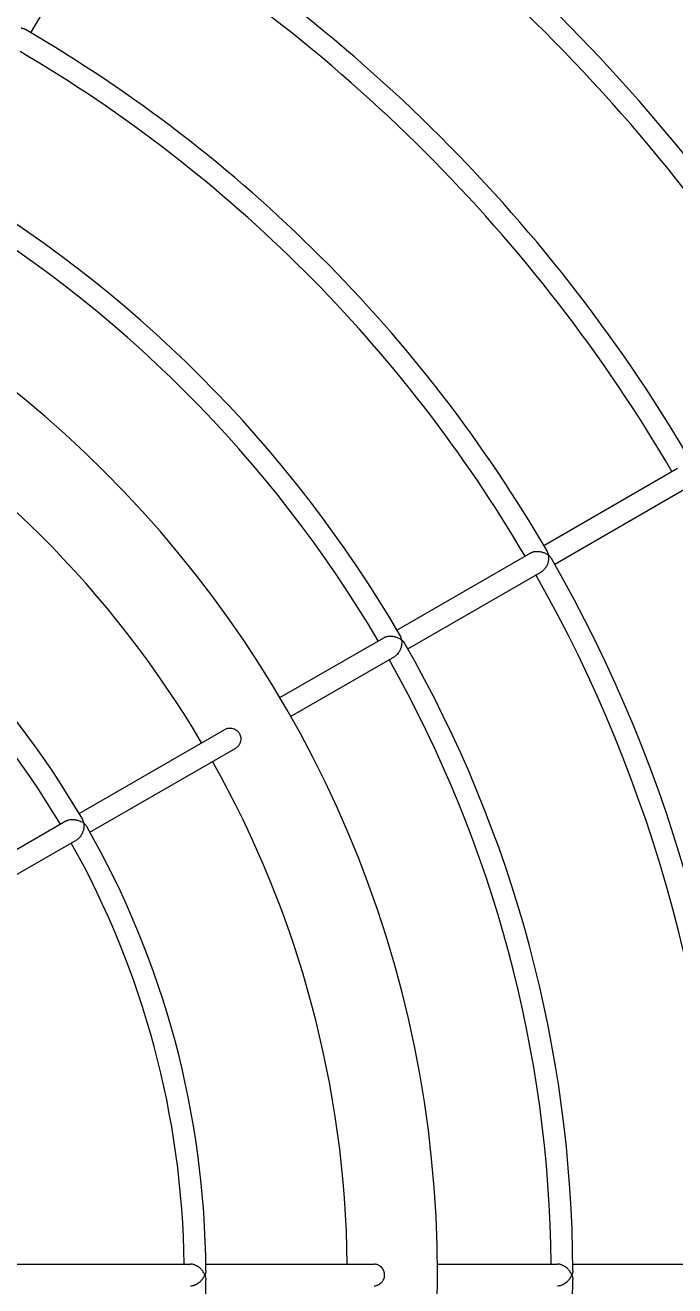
# Model space of a CAD drawing. Extents: x -3650 to 4616, y -3650 to 4857.
# Drawn here: x 602 to 1142, y -9 to 1040 of the extents above; entities that cross this region are included whole.
import ezdxf

# ---------------------------------------------------------------- set-up
doc = ezdxf.new("R2010")
doc.units = 0
doc.header["$LTSCALE"] = 5
doc.header["$PDMODE"] = 1
doc.header["$PDSIZE"] = 20
for name, color, linetype in [('PRODUCT', 3, 'CONTINUOUS'), ('REFERENCE', 9, 'CONTINUOUS'), ('REVIEW_REQUIRED', 30, 'CONTINUOUS')]:
    doc.layers.add(name, color=color, linetype=linetype)
doc.styles.add('LG1', font='arial.ttf', dxfattribs={"height": 185})
doc.styles.get("Standard").update_dxf_attribs({"font": 'SIMPLEX'})
doc.dimstyles.new('LG_DIM', dxfattribs={"dimtxt": 2.5, "dimasz": 2.5, "dimexe": 1.25, "dimexo": 0.625, "dimtad": 1, "dimlunit": 6, "dimtxsty": 'Standard', "dimcen": 2.5, "dimazin": 3, "dimtfac": 1, "dimtmove": 0, "dimatfit": 3, "dimarcsym": 0})

# ---------------------------------------------------------------- blocks, each defined once
blk = doc.blocks.new('*D2')
at = {"layer": 'REFERENCE', "color": 0, "ltscale": 40, "transparency": 16777216}
for p in [(0, 3650), (0, -3650), (4335.8, -3650)]:
    blk.add_point(p, dxfattribs=at)
at = {"layer": 'REVIEW_REQUIRED', "color": 0, "lineweight": -2, "ltscale": 40, "transparency": 16777216}
for p, q in [((1, 3650), (4385.8, 3650)), ((4335.8, 3530), (4335.8, 142.1)), ((4335.8, -3530), (4335.8, -146.9)), ((1, -3650), (4385.8, -3650))]:
    blk.add_line(p, q, dxfattribs=at)
at = {"layer": 'REVIEW_REQUIRED', "color": 0, "ltscale": 40, "transparency": 16777216}
for points in [[(4315.8, 3530), (4355.8, 3530), (4335.8, 3650)], [(4315.8, -3530), (4355.8, -3530), (4335.8, -3650)]]:
    blk.add_solid(points, dxfattribs=at)
at = {"layer": 'REVIEW_REQUIRED', "color": 4, "ltscale": 40, "transparency": 16777216, "insert": (4335.8, -2.4), "char_height": 185, "attachment_point": 5, "style": 'LG1'}
blk.add_mtext('\\A1;7300', dxfattribs=at)
blk = doc.blocks.new('*D3')
at = {"layer": 'REFERENCE', "color": 0, "ltscale": 40, "transparency": 16777216}
for p in [(-1650, 2361.8), (-1650, 0), (1650, 0)]:
    blk.add_point(p, dxfattribs=at)
at = {"layer": 'REVIEW_REQUIRED', "color": 0, "lineweight": -2, "ltscale": 40, "transparency": 16777216}
for p, q in [((-1650, 1), (-1650, 2411.8)), ((1650, 1), (1650, 2411.8)), ((-1530, 2361.8), (-439.2, 2361.8)), ((1530, 2361.8), (212.5, 2361.8))]:
    blk.add_line(p, q, dxfattribs=at)
at = {"layer": 'REVIEW_REQUIRED', "color": 0, "ltscale": 40, "transparency": 16777216}
for points in [[(-1530, 2381.8), (-1530, 2341.8), (-1650, 2361.8)], [(1530, 2381.8), (1530, 2341.8), (1650, 2361.8)]]:
    blk.add_solid(points, dxfattribs=at)
at = {"layer": 'REVIEW_REQUIRED', "color": 4, "ltscale": 40, "transparency": 16777216, "insert": (-113.4, 2361.8), "char_height": 185, "attachment_point": 5, "style": 'LG1'}
blk.add_mtext('\\A1;3300', dxfattribs=at)
blk = doc.blocks.new('200230pl')
at = {"layer": 'REVIEW_REQUIRED', "color": 0, "linetype": 'Continuous', "lineweight": 0}
for p, q in [((607, 1033.4), (671.2, 1144.6)), ((1033.4, 607), (1144.6, 671.2)), ((1042.4, 591.4), (1153.6, 655.6)), ((911.3, 536.5), (1022.5, 600.7)), ((920.3, 520.9), (1031.5, 585.1)), ((813.9, 480.3), (900.4, 530.2)), ((822.9, 464.7), (909.4, 514.6)), ((647, 384), (768.2, 453.9)), ((656, 368.4), (777.2, 438.3)), ((504.9, 301.9), (636.1, 377.7)), ((513.9, 286.3), (645.1, 362.1)), ((588.2, 9), (739.7, 9)), ((752.3, 9), (892.3, 9)), ((945, 9), (1044.8, 9)), ((1057.5, 9), (1185.8, 9))]:
    blk.add_line(p, q, dxfattribs=at)
for radius, start, end in [(1650, 270, 90), (1575, 30.3274, 59.6726), (1480.5, 30.1416, 59.8584), (1462.5, 30.3526, 59.6474), (1339.5, 30.1565, 59.8435), (1321.5, 30.3902, 59.6098), (1198.5, 30.175, 59.825), (1180.5, 30.4368, 59.5632), (945, 270, 90), (1057.5, 30.1984, 59.8016), (1039.5, 30.4961, 59.5039), (870, 30.5927, 59.4073), (752.4, 30.2793, 59.7207), (734.4, 30.7022, 59.2978), (1198.5, 0.175, 29.825), (1180.5, 0.4368, 29.5632), (1057.5, 0.1984, 29.8016), (1039.5, 0.4961, 29.5039), (870, 0.5927, 29.4073), (752.4, 0.2793, 29.7207), (734.4, 0.7022, 29.2978), (752.4, 330.2793, 359.7207), (1057.5, 330.1984, 359.8016), (1198.5, 330.175, 359.825)]:
    blk.add_arc((0, 0), radius, start, end, dxfattribs=at)
for points, knots in [([(602.4, 1036.1), (602.2, 1036.2), (601.9, 1036.4), (601.3, 1036.6), (601.1, 1036.7), (600.5, 1036.9), (600.1, 1037), (599.7, 1037.1), (599.5, 1037.2), (599.3, 1037.2), (599.2, 1037.2), (599, 1037.2), (598.9, 1037.3), (598.9, 1037.3)], [0.028822403, 0.028822403, 0.028822403, 0.028822403, 0.030119606, 0.030119606, 0.031416809, 0.031416809, 0.032714012, 0.032714012, 0.033362614, 0.033362614, 0.033686915, 0.033686915, 0.034011216, 0.034011216, 0.034011216, 0.034011216]), ([(1022.5, 600.7), (1022.6, 600.8), (1022.7, 600.8), (1023, 601), (1023.3, 601.1), (1023.8, 601.3), (1024.1, 601.4), (1024.6, 601.6), (1024.9, 601.7), (1025.8, 601.9), (1026.4, 601.9), (1027.3, 602), (1027.6, 602), (1028.1, 602), (1028.4, 602), (1029.3, 601.9), (1029.8, 601.9), (1030.7, 601.7), (1030.9, 601.7), (1031.5, 601.6), (1031.7, 601.5), (1032.5, 601.3), (1033, 601.1), (1034, 600.8), (1034.4, 600.6), (1035.3, 600.1), (1035.7, 599.9), (1036.3, 599.5), (1036.5, 599.4), (1036.8, 599.2), (1036.9, 599.1), (1037.1, 599), (1037.2, 598.9), (1037.3, 598.9)], [0.01703879, 0.01703879, 0.01703879, 0.01703879, 0.01740561, 0.01740561, 0.01828113, 0.01828113, 0.01915665, 0.01915665, 0.02003218, 0.02003218, 0.02178322, 0.02178322, 0.02265875, 0.02265875, 0.02353427, 0.02353427, 0.02528532, 0.02528532, 0.02616084, 0.02616084, 0.02703636, 0.02703636, 0.02878741, 0.02878741, 0.03053845, 0.03053845, 0.0322895, 0.0322895, 0.03316502, 0.03316502, 0.03360278, 0.03360278, 0.03404055, 0.03404055, 0.03404055, 0.03404055]), ([(1037.3, 598.9), (1037.3, 598.9), (1037.2, 599), (1037.2, 599.2), (1037.2, 599.4), (1037.1, 599.7), (1037, 600.2), (1036.9, 600.5), (1036.6, 601.3), (1036.4, 601.9), (1036.1, 602.4)], [-0.000019039, -0.000019039, -0.000019039, -0.000019039, 0.000307499, 0.000307499, 0.000634037, 0.001287113, 0.001287113, 0.002593265, 0.002593265, 0.005205569, 0.005205569, 0.005205569, 0.005205569]), ([(1037.3, 598.9), (1037.3, 598.8), (1037.3, 598.7), (1037.3, 598.5), (1037.3, 598.2), (1037.4, 597.9), (1037.4, 597.3), (1037.4, 596.9), (1037.4, 596.1), (1037.3, 595.6), (1037.2, 594.8), (1037.2, 594.3), (1037.1, 593.9)], [-0.000019039, -0.000019039, -0.000019039, -0.000019039, 0.000357516, 0.000357516, 0.00073407, 0.00148718, 0.00148718, 0.002993399, 0.002993399, 0.004499619, 0.004499619, 0.006005838, 0.006005838, 0.006005838, 0.006005838]), ([(1039.8, 596.1), (1039.6, 596.3), (1039.4, 596.6), (1039.1, 597.1), (1038.9, 597.3), (1038.5, 597.8), (1038.3, 598), (1037.9, 598.3), (1037.8, 598.4), (1037.6, 598.6), (1037.5, 598.7), (1037.4, 598.8), (1037.3, 598.8), (1037.3, 598.9)], [0.028822404, 0.028822404, 0.028822404, 0.028822404, 0.030119607, 0.030119607, 0.03141681, 0.03141681, 0.032714013, 0.032714013, 0.033362615, 0.033362615, 0.033686916, 0.033686916, 0.034011216, 0.034011216, 0.034011216, 0.034011216]), ([(1037.1, 593.9), (1036.9, 593.1), (1036.7, 592.2), (1036.2, 590.9), (1036, 590.5), (1035.6, 589.7), (1035.4, 589.3), (1035, 588.7), (1034.8, 588.5), (1034.6, 588.1), (1034.4, 587.9), (1034, 587.3), (1033.7, 586.9), (1033, 586.2), (1032.6, 585.9), (1032, 585.5), (1031.7, 585.3), (1031.5, 585.1)], [0.00600584, 0.00600584, 0.00600584, 0.00600584, 0.00886365, 0.00886365, 0.01029255, 0.01029255, 0.01172145, 0.01172145, 0.01243591, 0.01243591, 0.01315036, 0.01315036, 0.01457926, 0.01457926, 0.01600817, 0.01600817, 0.01702666, 0.01702666, 0.01702666, 0.01702666]), ([(900.4, 530.2), (900.5, 530.3), (900.6, 530.3), (900.9, 530.5), (901.2, 530.6), (901.7, 530.8), (902, 530.9), (902.5, 531.1), (902.8, 531.2), (903.7, 531.4), (904.3, 531.4), (905.2, 531.5), (905.4, 531.5), (906, 531.5), (906.3, 531.5), (907.2, 531.4), (907.7, 531.4), (908.6, 531.2), (908.8, 531.2), (909.4, 531.1), (909.6, 531), (910.4, 530.8), (910.9, 530.6), (911.9, 530.3), (912.3, 530.1), (913.2, 529.6), (913.6, 529.4), (914.2, 529), (914.4, 528.9), (914.7, 528.7), (914.8, 528.6), (915, 528.5), (915.1, 528.4), (915.2, 528.4)], [0.0170406, 0.0170406, 0.0170406, 0.0170406, 0.01740726, 0.01740726, 0.01828279, 0.01828279, 0.01915833, 0.01915833, 0.02003386, 0.02003386, 0.02178493, 0.02178493, 0.02266046, 0.02266046, 0.023536, 0.023536, 0.02528707, 0.02528707, 0.0261626, 0.0261626, 0.02703814, 0.02703814, 0.0287892, 0.0287892, 0.03054027, 0.03054027, 0.03229134, 0.03229134, 0.03316688, 0.03316688, 0.03360464, 0.03360464, 0.03404241, 0.03404241, 0.03404241, 0.03404241]), ([(915.2, 528.4), (915.1, 528.4), (915.1, 528.5), (915.1, 528.7), (915.1, 528.9), (915, 529.2), (914.9, 529.7), (914.8, 530), (914.5, 530.8), (914.3, 531.4), (914, 531.9)], [-0.000019048, -0.000019048, -0.000019048, -0.000019048, 0.000307551, 0.000307551, 0.000634151, 0.001287349, 0.001287349, 0.002593746, 0.002593746, 0.005206541, 0.005206541, 0.005206541, 0.005206541]), ([(915.2, 528.4), (915.2, 528.3), (915.2, 528.2), (915.2, 528), (915.2, 527.7), (915.3, 527.4), (915.3, 526.8), (915.3, 526.4), (915.3, 525.6), (915.2, 525.1), (915.1, 524.3), (915, 523.8), (915, 523.4)], [-0.000019048, -0.000019048, -0.000019048, -0.000019048, 0.00035745, 0.00035745, 0.000733947, 0.001486943, 0.001486943, 0.002992934, 0.002992934, 0.004498924, 0.004498924, 0.006004915, 0.006004915, 0.006004915, 0.006004915]), ([(917.6, 525.6), (917.5, 525.8), (917.3, 526.1), (917, 526.6), (916.8, 526.8), (916.4, 527.3), (916.1, 527.5), (915.8, 527.8), (915.7, 527.9), (915.5, 528.1), (915.4, 528.2), (915.3, 528.3), (915.2, 528.3), (915.2, 528.4)], [0.028819339, 0.028819339, 0.028819339, 0.028819339, 0.030116787, 0.030116787, 0.031414235, 0.031414235, 0.032711684, 0.032711684, 0.033360408, 0.033360408, 0.03368477, 0.03368477, 0.034009132, 0.034009132, 0.034009132, 0.034009132]), ([(915, 523.4), (914.8, 522.6), (914.5, 521.7), (914.1, 520.4), (913.9, 520), (913.5, 519.2), (913.2, 518.8), (912.9, 518.2), (912.7, 518), (912.5, 517.6), (912.3, 517.4), (911.9, 516.8), (911.6, 516.4), (910.9, 515.7), (910.5, 515.4), (909.9, 515), (909.6, 514.8), (909.4, 514.6)], [0.00600492, 0.00600492, 0.00600492, 0.00600492, 0.00886323, 0.00886323, 0.01029238, 0.01029238, 0.01172154, 0.01172154, 0.01243612, 0.01243612, 0.0131507, 0.0131507, 0.01457985, 0.01457985, 0.01600901, 0.01600901, 0.01702683, 0.01702683, 0.01702683, 0.01702683]), ([(768.2, 453.9), (768.5, 454.1), (768.7, 454.2), (769.4, 454.5), (770, 454.7), (771.1, 454.9), (771.6, 455), (772.5, 455), (772.7, 455), (773.3, 455), (773.6, 454.9), (774.5, 454.8), (775, 454.6), (775.9, 454.3), (776.1, 454.2), (776.7, 453.9), (776.9, 453.8), (777.7, 453.3), (778.1, 453), (778.8, 452.4), (779, 452.2), (779.4, 451.7), (779.8, 451.3), (780.1, 450.8), (780.4, 450.3), (780.5, 450), (780.9, 449.2), (781.1, 448.6), (781.4, 447.5), (781.4, 446.9), (781.5, 446.3)], [0.05694244, 0.05694244, 0.05694244, 0.05694244, 0.05777819, 0.05777819, 0.0595428, 0.0595428, 0.06130741, 0.06130741, 0.06218972, 0.06218972, 0.06307202, 0.06307202, 0.06483664, 0.06483664, 0.06571894, 0.06571894, 0.06660125, 0.06660125, 0.06836586, 0.06836586, 0.06924817, 0.06924817, 0.07013048, 0.07101278, 0.07101278, 0.07189509, 0.07189509, 0.0736597, 0.0736597, 0.07542432, 0.07542432, 0.07542432, 0.07542432]), ([(781.5, 446.3), (781.5, 445.7), (781.4, 445.1), (781.3, 444.3), (781.2, 444), (781.1, 443.4), (781, 443.1), (780.8, 442.6), (780.7, 442.3), (780.5, 441.8), (780.3, 441.6), (779.9, 440.8), (779.6, 440.4), (779, 439.7), (778.8, 439.5), (778.4, 439.2), (778.2, 439), (777.7, 438.7), (777.5, 438.5), (777.2, 438.3)], [0.018940016, 0.018940016, 0.018940016, 0.018940016, 0.020705672, 0.020705672, 0.0215885, 0.0215885, 0.022471328, 0.022471328, 0.023354156, 0.023354156, 0.024236983, 0.024236983, 0.026002639, 0.026002639, 0.026885467, 0.026885467, 0.027768295, 0.027768295, 0.028708457, 0.028708457, 0.028708457, 0.028708457]), ([(636.1, 377.7), (636.2, 377.7), (636.3, 377.8), (636.7, 378), (636.9, 378.1), (637.5, 378.3), (637.7, 378.4), (638.3, 378.5), (638.6, 378.6), (639.4, 378.8), (640, 378.9), (640.9, 378.9), (641.2, 378.9), (641.8, 378.9), (642.1, 378.9), (642.9, 378.9), (643.5, 378.8), (644.3, 378.7), (644.6, 378.6), (645.1, 378.5), (645.4, 378.5), (646.2, 378.2), (646.7, 378.1), (647.6, 377.7), (648.1, 377.5), (649, 377.1), (649.4, 376.9), (650, 376.5), (650.2, 376.3), (650.5, 376.1), (650.6, 376.1), (650.7, 375.9), (650.8, 375.9), (650.9, 375.8)], [0.0170469, 0.0170469, 0.0170469, 0.0170469, 0.01741299, 0.01741299, 0.01828857, 0.01828857, 0.01916414, 0.01916414, 0.02003971, 0.02003971, 0.02179086, 0.02179086, 0.02266643, 0.02266643, 0.023542, 0.023542, 0.02529315, 0.02529315, 0.02616872, 0.02616872, 0.0270443, 0.0270443, 0.02879544, 0.02879544, 0.03054659, 0.03054659, 0.03229774, 0.03229774, 0.03317331, 0.03317331, 0.0336111, 0.0336111, 0.03404888, 0.03404888, 0.03404888, 0.03404888]), ([(650.9, 375.8), (650.9, 375.9), (650.9, 376), (650.9, 376.1), (650.8, 376.4), (650.8, 376.6), (650.7, 377.1), (650.6, 377.4), (650.3, 378.3), (650, 378.9), (649.7, 379.4)], [-0.000019078, -0.000019078, -0.000019078, -0.000019078, 0.000307733, 0.000307733, 0.000634544, 0.001288166, 0.001288166, 0.002595411, 0.002595411, 0.005209901, 0.005209901, 0.005209901, 0.005209901]), ([(650.7, 370.8), (650.6, 370), (650.3, 369.2), (649.8, 367.9), (649.6, 367.5), (649.2, 366.6), (649, 366.2), (648.6, 365.6), (648.5, 365.4), (648.2, 365), (648.1, 364.8), (647.6, 364.2), (647.3, 363.9), (646.7, 363.2), (646.3, 362.9), (645.7, 362.4), (645.4, 362.2), (645.1, 362.1)], [0.00600173, 0.00600173, 0.00600173, 0.00600173, 0.00886179, 0.00886179, 0.01029182, 0.01029182, 0.01172185, 0.01172185, 0.01243686, 0.01243686, 0.01315188, 0.01315188, 0.01458191, 0.01458191, 0.01601194, 0.01601194, 0.01702744, 0.01702744, 0.01702744, 0.01702744]), ([(650.9, 375.8), (650.9, 375.7), (650.9, 375.6), (651, 375.4), (651, 375.1), (651, 374.8), (651, 374.2), (651.1, 373.8), (651, 373), (651, 372.6), (650.9, 371.7), (650.8, 371.3), (650.7, 370.8)], [-0.000019078, -0.000019078, -0.000019078, -0.000019078, 0.000357222, 0.000357222, 0.000733522, 0.001486123, 0.001486123, 0.002991324, 0.002991324, 0.004496525, 0.004496525, 0.006001726, 0.006001726, 0.006001726, 0.006001726]), ([(653.4, 373), (653.3, 373.3), (653.1, 373.5), (652.7, 374), (652.6, 374.3), (652.1, 374.7), (651.9, 374.9), (651.6, 375.3), (651.4, 375.4), (651.2, 375.5), (651.2, 375.6), (651, 375.7), (651, 375.8), (650.9, 375.8)], [0.028808755, 0.028808755, 0.028808755, 0.028808755, 0.030107051, 0.030107051, 0.031405346, 0.031405346, 0.032703642, 0.032703642, 0.03335279, 0.03335279, 0.033677363, 0.033677363, 0.034001937, 0.034001937, 0.034001937, 0.034001937]), ([(751.6, 0), (751.6, 0.1), (751.5, 0.2), (751.4, 0.4), (751.4, 0.5), (751.2, 0.9), (751.1, 1.1), (750.8, 1.7), (750.5, 2.1), (750, 3), (749.7, 3.4), (749.1, 4), (749, 4.2), (748.6, 4.6), (748.4, 4.8), (747.8, 5.4), (747.4, 5.8), (746.5, 6.5), (746, 6.8), (745, 7.4), (744.5, 7.7), (743.7, 8.1), (743.4, 8.2), (742.8, 8.5), (742.5, 8.5), (741.9, 8.7), (741.6, 8.8), (741, 8.9), (740.8, 8.9), (740.2, 9), (740, 9), (739.7, 9)], [-0.00001908, -0.00001908, -0.00001908, -0.00001908, 0.0004325, 0.0004325, 0.00088409, 0.00088409, 0.00178725, 0.00178725, 0.00359358, 0.00359358, 0.00539991, 0.00539991, 0.00630308, 0.00630308, 0.00720624, 0.00720624, 0.00901257, 0.00901257, 0.0108189, 0.0108189, 0.01262523, 0.01262523, 0.0135284, 0.0135284, 0.01443156, 0.01443156, 0.01533473, 0.01533473, 0.01623789, 0.01623789, 0.01702744, 0.01702744, 0.01702744, 0.01702744]), ([(739.7, -9), (740, -9), (740.2, -9), (741, -8.9), (741.6, -8.8), (742.5, -8.6), (742.8, -8.5), (743.4, -8.2), (743.6, -8.1), (744.2, -7.9), (744.5, -7.7), (745, -7.4), (745.3, -7.3), (746, -6.8), (746.5, -6.5), (747.2, -5.9), (747.4, -5.8), (747.8, -5.4), (748, -5.2), (749, -4.2), (749.7, -3.4), (750.5, -2.1), (750.8, -1.7), (751.1, -1.1), (751.2, -0.9), (751.4, -0.5), (751.4, -0.4), (751.5, -0.2), (751.6, -0.1), (751.6, 0)], [0.01704682, 0.01704682, 0.01704682, 0.01704682, 0.01781383, 0.01781383, 0.01961773, 0.01961773, 0.02051967, 0.02051967, 0.02142162, 0.02142162, 0.02232357, 0.02232357, 0.02322551, 0.02322551, 0.02502941, 0.02502941, 0.02593136, 0.02593136, 0.0268333, 0.0268333, 0.03044109, 0.03044109, 0.03224499, 0.03224499, 0.03314694, 0.03314694, 0.03359791, 0.03359791, 0.03404888, 0.03404888, 0.03404888, 0.03404888]), ([(752.4, 3.7), (752.4, 3.4), (752.4, 3.1), (752.3, 2.5), (752.3, 2.2), (752.1, 1.5), (752, 1.2), (751.9, 0.8), (751.8, 0.6), (751.8, 0.4), (751.7, 0.3), (751.7, 0.2), (751.6, 0.1), (751.6, 0)], [0.028808755, 0.028808755, 0.028808755, 0.028808755, 0.030107051, 0.030107051, 0.031405346, 0.031405346, 0.032703642, 0.032703642, 0.03335279, 0.03335279, 0.033677363, 0.033677363, 0.034001937, 0.034001937, 0.034001937, 0.034001937]), ([(751.6, 0), (751.6, -0.1), (751.7, -0.2), (751.7, -0.3), (751.8, -0.5), (751.9, -0.8), (752, -1.2), (752.1, -1.6), (752.3, -2.5), (752.4, -3.1), (752.4, -3.7)], [-0.000019078, -0.000019078, -0.000019078, -0.000019078, 0.000307733, 0.000307733, 0.000634544, 0.001288166, 0.001288166, 0.002595411, 0.002595411, 0.005209901, 0.005209901, 0.005209901, 0.005209901]), ([(901, 0), (901, 0.3), (901, 0.6), (900.9, 1.2), (900.8, 1.8), (900.7, 2.3), (900.5, 2.9), (900.4, 3.2), (900, 4), (899.8, 4.5), (899.1, 5.5), (898.7, 6), (897.9, 6.8), (897.5, 7.2), (896.8, 7.6), (896.5, 7.8), (896, 8.1), (895.8, 8.2), (895, 8.5), (894.5, 8.7), (893.4, 8.9), (892.8, 9), (892.3, 9), (892.3, 9), (892.3, 9)], [0.02967665, 0.02967665, 0.02967665, 0.02967665, 0.03055907, 0.03055907, 0.03144149, 0.03232391, 0.03232391, 0.03320632, 0.03320632, 0.03497116, 0.03497116, 0.03673599, 0.03673599, 0.03850083, 0.03850083, 0.03938325, 0.03938325, 0.04026567, 0.04026567, 0.0420305, 0.0420305, 0.04379534, 0.04379534, 0.04379975, 0.04379975, 0.04379975, 0.04379975]), ([(892.3, -9), (892.3, -9), (892.3, -9), (892.8, -9), (893.4, -8.9), (894.2, -8.8), (894.5, -8.7), (895, -8.5), (895.3, -8.4), (896, -8.1), (896.5, -7.8), (897.5, -7.1), (897.9, -6.8), (898.5, -6.2), (898.7, -5.9), (899.1, -5.5), (899.3, -5.2), (899.8, -4.5), (900, -4), (900.5, -2.9), (900.7, -2.3), (900.9, -1.2), (901, -0.6), (901, 0)], [0.0155472, 0.0155472, 0.0155472, 0.0155472, 0.01555073, 0.01555073, 0.01731647, 0.01731647, 0.01819934, 0.01819934, 0.01908221, 0.01908221, 0.02084795, 0.02084795, 0.02261369, 0.02261369, 0.02349656, 0.02349656, 0.02437943, 0.02437943, 0.02614517, 0.02614517, 0.02791091, 0.02791091, 0.02967665, 0.02967665, 0.02967665, 0.02967665]), ([(1056.7, 0), (1056.7, 0.1), (1056.6, 0.2), (1056.5, 0.4), (1056.5, 0.5), (1056.3, 0.9), (1056.2, 1.1), (1055.9, 1.7), (1055.6, 2.1), (1055.1, 3), (1054.8, 3.4), (1054.3, 4), (1054.1, 4.2), (1053.7, 4.6), (1053.5, 4.8), (1052.9, 5.4), (1052.5, 5.8), (1051.6, 6.5), (1051.1, 6.8), (1050.1, 7.4), (1049.6, 7.7), (1048.8, 8.1), (1048.5, 8.2), (1047.9, 8.5), (1047.6, 8.5), (1047, 8.7), (1046.8, 8.8), (1046.2, 8.9), (1045.9, 8.9), (1045.3, 9), (1045.1, 9), (1044.8, 9)], [-0.00001905, -0.00001905, -0.00001905, -0.00001905, 0.00043237, 0.00043237, 0.00088378, 0.00088378, 0.00178661, 0.00178661, 0.00359226, 0.00359226, 0.00539791, 0.00539791, 0.00630074, 0.00630074, 0.00720357, 0.00720357, 0.00900922, 0.00900922, 0.01081487, 0.01081487, 0.01262053, 0.01262053, 0.01352336, 0.01352336, 0.01442618, 0.01442618, 0.01532901, 0.01532901, 0.01623184, 0.01623184, 0.01702683, 0.01702683, 0.01702683, 0.01702683]), ([(1044.8, -9), (1045.1, -9), (1045.3, -9), (1046.2, -8.9), (1046.7, -8.8), (1047.6, -8.6), (1047.9, -8.5), (1048.5, -8.2), (1048.8, -8.1), (1049.3, -7.9), (1049.6, -7.7), (1050.1, -7.4), (1050.4, -7.3), (1051.1, -6.8), (1051.6, -6.5), (1052.3, -5.9), (1052.5, -5.8), (1052.9, -5.4), (1053.1, -5.2), (1054.1, -4.2), (1054.8, -3.4), (1055.6, -2.1), (1055.9, -1.7), (1056.2, -1.1), (1056.3, -0.9), (1056.5, -0.5), (1056.5, -0.4), (1056.6, -0.2), (1056.7, -0.1), (1056.7, 0)], [0.01704053, 0.01704053, 0.01704053, 0.01704053, 0.01781293, 0.01781293, 0.0196162, 0.0196162, 0.02051784, 0.02051784, 0.02141948, 0.02141948, 0.02232112, 0.02232112, 0.02322276, 0.02322276, 0.02502603, 0.02502603, 0.02592767, 0.02592767, 0.02682931, 0.02682931, 0.03043586, 0.03043586, 0.03223913, 0.03223913, 0.03314077, 0.03314077, 0.03359159, 0.03359159, 0.03404241, 0.03404241, 0.03404241, 0.03404241]), ([(1057.5, 3.7), (1057.5, 3.4), (1057.5, 3.1), (1057.4, 2.5), (1057.4, 2.2), (1057.2, 1.5), (1057.2, 1.2), (1057, 0.8), (1057, 0.6), (1056.9, 0.4), (1056.8, 0.3), (1056.8, 0.2), (1056.8, 0.1), (1056.7, 0)], [0.028819339, 0.028819339, 0.028819339, 0.028819339, 0.030116787, 0.030116787, 0.031414235, 0.031414235, 0.032711684, 0.032711684, 0.033360408, 0.033360408, 0.03368477, 0.03368477, 0.034009132, 0.034009132, 0.034009132, 0.034009132]), ([(1056.7, 0), (1056.8, -0.1), (1056.8, -0.2), (1056.8, -0.3), (1056.9, -0.5), (1057, -0.8), (1057.2, -1.2), (1057.2, -1.5), (1057.4, -2.5), (1057.5, -3.1), (1057.5, -3.7)], [-0.000019048, -0.000019048, -0.000019048, -0.000019048, 0.000307551, 0.000307551, 0.000634151, 0.001287349, 0.001287349, 0.002593746, 0.002593746, 0.005206541, 0.005206541, 0.005206541, 0.005206541])]:
    blk.add_open_spline(points, degree=3, knots=knots, dxfattribs=at)

msp = doc.modelspace()

# ---------------------------------------------------------------- linework, layer by layer
at = {"layer": 'REVIEW_REQUIRED', "lineweight": 0}
msp.add_circle((0, 0), 3650, dxfattribs=at)

# ---------------------------------------------------------------- block references
at = {"layer": 'PRODUCT'}
msp.add_blockref('200230pl', (0, 0), dxfattribs=at)

# ---------------------------------------------------------------- dimensions: what is measured, and where the dimension line sits
at = {"layer": 'REVIEW_REQUIRED', "ltscale": 40}
dim = msp.add_linear_dim(base=(4335.8, -3650), p1=(0, 3650), p2=(0, -3650), angle=90, dimstyle='LG_DIM', override={"dimtxt": 185, "dimasz": 120, "dimexe": 50, "dimexo": 1, "dimgap": 50, "dimtad": 0, "dimtih": 1, "dimtoh": 1, "dimdec": 0, "dimrnd": 10, "dimlunit": 2, "dimtxsty": 'LG1', "dimclrt": 4, "dimadec": 4, "dimtdec": 0}, dxfattribs=at)
dim.commit()
dim.dimension.update_dxf_attribs({"geometry": '*D2', "text_midpoint": (4335.8, -2.4), "dimtype": 160})
dim = msp.add_linear_dim(base=(-1650, 2361.8), p1=(1650, 0), p2=(-1650, 0), dimstyle='LG_DIM', override={"dimtxt": 185, "dimasz": 120, "dimexe": 50, "dimexo": 1, "dimgap": 50, "dimtad": 0, "dimtih": 1, "dimtoh": 1, "dimdec": 0, "dimrnd": 10, "dimlunit": 2, "dimtxsty": 'LG1', "dimclrt": 4, "dimadec": 4, "dimtdec": 0}, dxfattribs=at)
dim.commit()
dim.dimension.update_dxf_attribs({"geometry": '*D3', "text_midpoint": (-113.4, 2361.8), "dimtype": 160})

doc.saveas('drawing.dxf')
